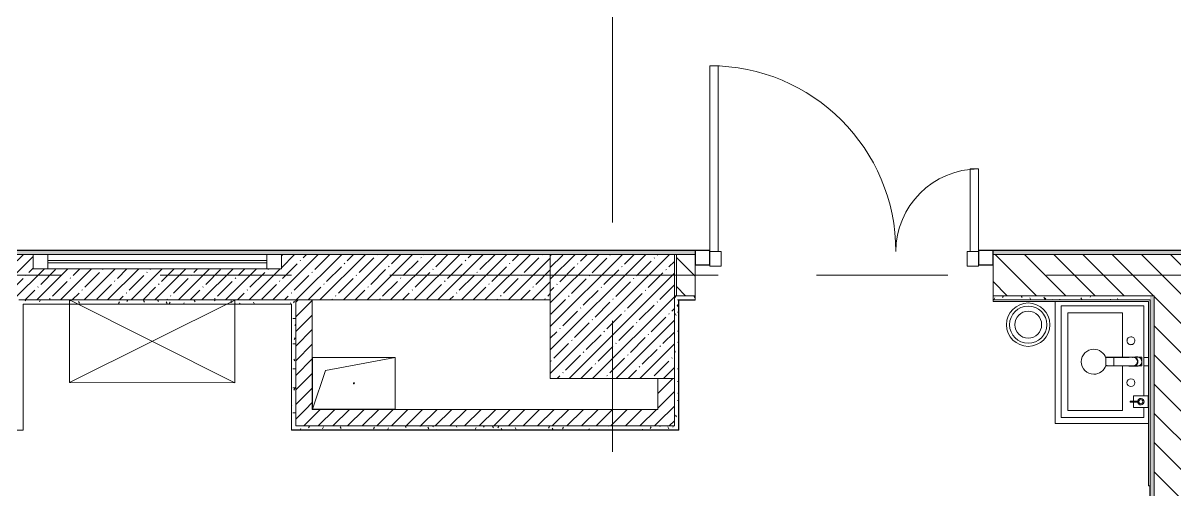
# Model space of a CAD drawing. Header units: millimetres. Extents: x -5714 to 188114, y -8553 to 29000.
# Drawn here: x 19360 to 24931, y 6760 to 9021 of the extents above; entities that cross this region are included whole.
import ezdxf

# ---------------------------------------------------------------- set-up
doc = ezdxf.new("R2010")
doc.units = ezdxf.units.MM
doc.linetypes.add('Осевая', pattern=[3175, 635, -476.25, 1587.5, -476.25])
for name, color, linetype, lineweight in [('0-1', 7, 'Continuous', 9), ('A-DETL-GENF', 7, 'Continuous', 9), ('A-DOOR', 7, 'Continuous', 9), ('A-GENM', 7, 'Continuous', 9), ('A-GLAZ', 7, 'Continuous', 9), ('A-GLAZ-1', 7, 'Continuous', 13), ('A-GLAZ-CWMG', 7, 'Continuous', 9), ('A-GLAZ-CWMG-1', 7, 'Continuous', 25), ('A-WALL', 7, 'Continuous', 9), ('I-WALL', 7, 'Continuous', 9), ('P-SANR-FIXT', 7, 'Continuous', 9), ('P-SANR-FIXT-1', 7, 'Continuous', 13), ('S-COLS', 7, 'Continuous', 9), ('Оси-2', 7, 'Осевая', 9)]:
    doc.layers.add(name, color=color, linetype=linetype, lineweight=lineweight)
for name, color, linetype, lineweight, true_color in [('A-WALL-1', 7, 'Continuous', 9, 0x3c3c3c), ('A-WALL-FNSH-1', 7, 'Continuous', 9, 0x3c3c3c), ('I-FURN-1', 7, 'Continuous', 9, 0xf0f0f0)]:
    doc.layers.add(name, color=color, linetype=linetype, lineweight=lineweight, true_color=true_color)
pattern_1 = [(135, (0, 0), (-70.71068, -70.71068), [])]
pattern_2 = [(45, (0, 0), (-35.35534, 35.35534), [])]
pattern_3 = [(0, (0, 0), (121.92, 30.48), [10.058, -81.382, 10.058, -81.382, -487.68]), (0, (0, 0), (121.92, 30.48), [-182.88, 10.058, -172.822, 10.058, -81.382, -213.36]), (0, (0, 0), (121.92, 30.48), [-457.2, 10.058, -50.902, 10.058, -142.342]), (120, (45.72, 15.24), (-87.356454, 90.345817), [10.058, -81.382, 10.058, -81.382, -487.68]), (120, (45.72, 15.24), (-87.356454, 90.345817), [-182.88, 10.058, -172.822, 10.058, -81.382, -213.36]), (120, (45.72, 15.24), (-87.356454, 90.345817), [-457.2, 10.058, -50.902, 10.058, -142.342]), (240, (60.96, 76.2), (-34.563546, -120.825817), [10.058, -81.382, 10.058, -81.382, -487.68]), (240, (60.96, 76.2), (-34.563546, -120.825817), [-182.88, 10.058, -172.822, 10.058, -81.382, -213.36]), (240, (60.96, 76.2), (-34.563546, -120.825817), [-457.2, 10.058, -50.902, 10.058, -142.342])]

# ---------------------------------------------------------------- blocks, each defined once
blk = doc.blocks.new('BSC_Колонна _Прямоугольная - 600х600-V31-План размещения напольных электротехнических лючков и розеток 3 этажа в осях 1-12')
at = {"layer": 'S-COLS'}
h = blk.add_hatch(dxfattribs=at)
h.set_pattern_fill('FP_25', color=256, style=0, pattern_type=2)
h.set_pattern_definition([(45, (-22210, -7600), (-57.02463, 57.02463), []), (45, (-22152.975, -7600), (-57.02463, 57.02463), [100.806, -20.161, 3.353, -16.808])])
h.paths.add_polyline_path([(-300, -300), (300, -300), (300, 300), (-300, 300)])
for p, q in [((300, 300), (-300, 300)), ((-300, 300), (-300, -300)), ((300, -300), (300, 300)), ((-300, -300), (300, -300))]:
    blk.add_line(p, q, dxfattribs=at)
blk = doc.blocks.new('GM_Отверстие прямоугольное _в плите_ - Отверстие-V33-План размещения напольных электротехнических лючков и розеток 3 этажа в осях 1-12')
at = {"layer": 'A-GENM'}
for p, q in [((-200, -125), (-200, 125)), ((-200, 125), (200, 125)), ((200, 125), (-200, 125)), ((-200, 125), (-200, -125)), ((-137.5, 62.5), (200, 125)), ((200, 125), (200, -125)), ((200, -125), (200, 125)), ((-200, -125), (-137.5, 62.5)), ((200, -125), (-200, -125)), ((-200, -125), (200, -125))]:
    blk.add_line(p, q, dxfattribs=at)
for start, end in [(360, 180), (180, 360)]:
    blk.add_arc((0, 0), 2.5, start, end, dxfattribs=at)
blk = doc.blocks.new('120_Окно_СКБ_1Ст - 120_Окно_СКБ_1Ст 400х1200 EI30-24228621-План размещения напольных электротехнических лючков и розеток 3 этажа в осях 1-12')
at = {"layer": 'A-GLAZ'}
for p, q in [((600, 110), (-600, 110)), ((530, 80), (-530, 80)), ((530, 70), (-530, 70)), ((-600, 40), (600, 40))]:
    blk.add_line(p, q, dxfattribs=at)
at = {"layer": 'A-GLAZ-1'}
for p, q in [((-600, 40), (-600, 110)), ((-600, 110), (-530, 110)), ((-530, 110), (-530, 40)), ((530, 40), (530, 110)), ((530, 110), (600, 110)), ((600, 110), (600, 40)), ((-530, 40), (-600, 40)), ((600, 40), (530, 40))]:
    blk.add_line(p, q, dxfattribs=at)
blk = doc.blocks.new('Шкаф параметрический - 1_156-V70-План размещения напольных электротехнических лючков и розеток 3 этажа в осях 1-12')
at = {"layer": 'I-FURN-1'}
for p, q in [((0, 0), (400, 800)), ((0, 800), (400, 0)), ((400, 800), (0, 800)), ((0, 800), (0, 0)), ((19.2, 800), (400, 800)), ((400, 0), (400, 800)), ((400, 800), (400, 0)), ((0, 0), (400, 0)), ((400, 0), (20, 0))]:
    blk.add_line(p, q, dxfattribs=at)
blk = doc.blocks.new('сифон - Для раковины-V87-План размещения напольных электротехнических лючков и розеток 3 этажа в осях 1-12')
at = {"layer": 'P-SANR-FIXT'}
blk.add_line((191.1, -40), (191.1, 40), dxfattribs=at)
at = {"layer": 'P-SANR-FIXT-1'}
for p, q in [((191.1, 20), (168.5, 20)), ((168.5, -20), (191.1, -20))]:
    blk.add_line(p, q, dxfattribs=at)
blk = doc.blocks.new('смеситель для раковины - Default-V88-План размещения напольных электротехнических лючков и розеток 3 этажа в осях 1-12')
at = {"layer": '0-1'}
for p, q in [((19.7, 151.6), (-19.8, 151.6)), ((19.8, 111.8), (-19.8, 111.8)), ((-20.3, 110), (-20.4, 97.4)), ((20.4, 97.4), (20.3, 110)), ((-22.8, 3), (-21.8, 15.6)), ((-20.7, 17.2), (-20.7, 16.7)), ((20.8, 16.7), (20.8, 17.2))]:
    blk.add_line(p, q, dxfattribs=at)
at = {"layer": '0-1', "flags": 128}
for points in [[(-19.8, 151.6), (-20, 151.6), (-20.2, 151.6), (-20.3, 151.5), (-20.4, 151.5), (-20.5, 151.4), (-20.6, 151.3), (-20.6, 151.2), (-20.7, 151.1), (-20.7, 151.1), (-20.7, 151), (-20.7, 151), (-20.8, 150.9), (-20.8, 150.6), (-20.8, 149.7), (-20.8, 148.7), (-20.8, 147.7), (-20.9, 146.7), (-20.9, 145.3), (-21.1, 93.2)], [(-19.8, 111.8), (-19.9, 111.8), (-20, 111.8), (-20.1, 111.8), (-20.1, 111.7), (-20.2, 111.7), (-20.3, 111.6), (-20.3, 111.5), (-20.3, 111.5), (-20.3, 111.4), (-20.3, 111.4), (-20.3, 111.4), (-20.3, 111.3), (-20.3, 111.2), (-20.3, 111), (-20.3, 110.8), (-20.3, 110.6), (-20.3, 110.3), (-20.3, 110)], [(19.7, 151.6), (20, 151.6), (20.2, 151.6), (20.4, 151.5), (20.5, 151.4), (20.6, 151.3), (20.6, 151.3), (20.7, 151.2), (20.7, 151.1), (20.7, 151.1), (20.7, 151), (20.8, 151), (20.8, 150.9), (20.8, 150.6)], [(19.8, 111.8), (19.9, 111.8), (20, 111.8), (20.1, 111.8), (20.2, 111.7), (20.2, 111.6), (20.3, 111.6), (20.3, 111.5), (20.3, 111.5), (20.3, 111.4), (20.3, 111.4), (20.3, 111.3), (20.3, 111.1), (20.3, 110.9), (20.3, 110.7), (20.3, 110.4), (20.3, 110)], [(-21.8, 15.6), (-21.7, 19.7), (-21.6, 24.4), (-21.5, 30.8), (-21.4, 37.1), (-21.3, 49.4), (-21.2, 68.8), (-21.1, 88)], [(-18.9, 7.6), (-20, 10.3), (-20.8, 13.1), (-21.1, 18.6), (-21.1, 48.6), (-21.1, 93.2)], [(12.1, -0.1), (14.4, 1.7), (18.1, 6.1), (20.4, 11.5), (21.2, 17.2), (21.2, 36.2), (21.1, 56), (21, 111.4)], [(21.8, 15.6), (22.1, 11.2), (22.8, 3)]]:
    blk.add_lwpolyline(points, dxfattribs=at)
at = {"layer": 'P-SANR-FIXT'}
for p, q in [((21, 151.6), (-21, 151.6)), ((-21, 151.6), (-21, -23)), ((-19.7, 144), (-19.8, 111.7)), ((19.8, 111.7), (19.7, 144)), ((21, -23), (21, 151.6)), ((-21, 19.9), (-20.8, 19.8)), ((-20.4, 22), (-20.8, 19.8)), ((19.4, 12.9), (20.4, 11.1)), ((20.8, 19.8), (20.4, 22)), ((21, 19.9), (20.8, 19.8)), ((20.9, 18.5), (20.8, 19.8)), ((20.9, 18.4), (21.1, 18.4)), ((22.5, 5), (22.9, 0.9)), ((-21, -23), (21, -23)), ((-0.6, -2.8), (0.6, -2.8))]:
    blk.add_line(p, q, dxfattribs=at)
at = {"layer": 'P-SANR-FIXT', "flags": 128}
for points in [[(-21.1, 16.9), (-21.1, 42.2), (-21, 67.6), (-20.8, 118.3), (-20.7, 143.7), (-20.7, 149.4), (-20.8, 150.2), (-20.9, 145.3), (-20.9, 138.9), (-21.1, 88.1)], [(-20.1, 88.1), (-20.1, 99.6), (-20, 111), (-20, 122.4), (-19.9, 133.8), (-19.9, 145.2)], [(19.9, 145.2), (19.9, 138.9), (19.9, 132.6), (20, 126.2), (20, 119.9), (20, 113.5), (20, 107.2), (20.1, 100.8), (20.1, 94.5), (20.1, 88.1)], [(21.1, 88.1), (20.9, 138.9), (20.9, 145.3), (20.8, 150.2), (20.7, 149.4), (20.7, 143.7), (20.8, 118.3), (21, 67.6), (21.1, 42.2), (21.1, 16.9)], [(-21.1, 18.6), (-21.1, 18.6), (-21.1, 18.6), (-21, 18.6), (-21, 18.6), (-21, 18.5), (-20.9, 18.5), (-20.9, 18.5)], [(-21.1, 18.4), (-21.1, 18), (-21.1, 17.6), (-21.1, 17.2), (-21.1, 16.8), (-21.1, 16.4)], [(-20.8, 19.8), (-20.9, 19.2), (-20.9, 18.5)], [(-15.9, 4.1), (-13.1, 1.6), (-9.8, -0.4), (-6.1, -1.8), (-2.1, -2.5), (2.1, -2.5), (6.1, -1.8), (9.8, -0.4), (11.1, 0.4)], [(11.5, 0.5), (13.1, 1.6), (15.9, 4.1)], [(21.1, 16.4), (21.1, 16.8), (21.1, 17.2), (21.1, 17.6), (21.1, 18), (21.1, 18.4)], [(22.9, 0.9), (22.7, 3.2), (22.5, 5.6), (22.3, 7.9), (22.1, 10.8), (21.8, 15.2)], [(0.6, -3.9), (0.3, -3.9), (0.1, -3.9), (-0.1, -3.9), (-0.3, -3.9), (-0.6, -3.9)]]:
    blk.add_lwpolyline(points, dxfattribs=at)
at = {"layer": 'P-SANR-FIXT'}
for centre, major_axis, ratio, start_param, end_param in [((-19.8, 109.7), (-0.5, 0.002), 0.095846, 0.017294, 1.571164), ((19.8, 109.7), (0.5, 0.002), 0.095848, 4.711795, 6.265892), ((0, 17.2), (20.8, 0), 0.98634, 3.038054, 3.141593), ((0, 17.2), (20.8, 0), 0.98634, 3.141593, 3.441377), ((0, 16.7), (20.8, 0), 0.98634, 3.141593, 3.372062), ((0, 16.7), (20.7, 0), 0.98634, 3.571127, 3.769911), ((0, 17.2), (20.8, 0), 0.98634, 3.613983, 5.358408), ((0, 16.7), (20.7, 0), 0.98634, 3.994763, 4.083653), ((0, 16.7), (20.8, 0), 0.98634, 5.376246, 5.846752), ((0, 17.2), (20.8, 0), 0.98634, 5.499139, 5.804813), ((0, 17.2), (-20.8, 0), 0.98634, 2.841808, 3.141593), ((0, 16.7), (20.8, 0), 0.98634, 6.052716, 6.283185), ((0, 17.2), (20.8, 0), 0.98634, 0, 0.103539), ((0, 16.7), (20.7, 0), 0.98634, 4.276566, 4.807479), ((0, 16.7), (20.8, 0), 0.98634, 4.9338, 5.10736)]:
    blk.add_ellipse(centre, major_axis=major_axis, ratio=ratio, start_param=start_param, end_param=end_param, dxfattribs=at)
for points, knots in [([(-19.9, 145.2), (-19.9, 146), (-19.9, 147.4), (-19.8, 149.3), (-19.8, 150.7), (-19.8, 151.5), (-19.8, 151.6), (-19.8, 151.6)], [0, 0, 0, 0, 0.1, 0.2, 0.3, 0.4, 0.4725859, 0.4725859, 0.4725859, 0.4725859]), ([(-19.8, 151.6), (-19.7, 151.6), (-19.7, 151.6), (-19.7, 151.2), (-19.7, 150), (-19.7, 148.3), (-19.7, 146.2), (-19.7, 144.8), (-19.7, 144)], [0.4728347, 0.4728347, 0.4728347, 0.4728347, 0.5, 0.6, 0.7, 0.8, 0.9, 1, 1, 1, 1]), ([(-19.8, 111.8), (-19.8, 111.8), (-19.8, 111.7), (-19.8, 110.9), (-19.8, 110.1), (-19.8, 109.7)], [0.4695548, 0.4695548, 0.4695548, 0.4695548, 0.6, 0.8, 1, 1, 1, 1]), ([(19.7, 144), (19.7, 144.8), (19.7, 146.2), (19.7, 148.3), (19.7, 150), (19.7, 151.2), (19.7, 151.6), (19.7, 151.6), (19.7, 151.6)], [0, 0, 0, 0, 0.1, 0.2, 0.3, 0.4, 0.5, 0.5274121, 0.5274121, 0.5274121, 0.5274121]), ([(19.7, 151.6), (19.8, 151.6), (19.8, 151.5), (19.8, 150.7), (19.8, 149.3), (19.9, 147.4), (19.9, 146), (19.9, 145.2)], [0.5275209, 0.5275209, 0.5275209, 0.5275209, 0.6, 0.7, 0.8, 0.9, 1, 1, 1, 1]), ([(19.8, 109.7), (19.8, 110.1), (19.8, 110.9), (19.8, 111.7), (19.8, 111.8), (19.8, 111.8)], [0, 0, 0, 0, 0.2, 0.4, 0.5304748, 0.5304748, 0.5304748, 0.5304748]), ([(-21.1, 88.1), (-21.1, 85.7), (-21.1, 82.2), (-21.1, 77.5), (-21.2, 73.9), (-21.2, 70.4), (-21.2, 66.8), (-21.2, 63.9), (-21.2, 61.5), (-21.2, 59.8), (-21.2, 58), (-21.2, 55.7), (-21.3, 52.8), (-21.3, 49.3), (-21.3, 46), (-21.3, 42.6), (-21.4, 39.4), (-21.4, 36.2), (-21.5, 32.2), (-21.5, 27.5), (-21.7, 20.9), (-21.8, 17.2), (-21.8, 15.2)], [0, 0, 0, 0, 0.083333, 0.125, 0.166667, 0.208333, 0.25, 0.291667, 0.3125, 0.333333, 0.354167, 0.375, 0.416667, 0.458333, 0.5, 0.541667, 0.583333, 0.625, 0.666667, 0.75, 0.833333, 1, 1, 1, 1]), ([(-20.4, 97.4), (-20.4, 91.1), (-20.5, 81.8), (-20.6, 69.7), (-20.6, 60), (-20.7, 52.6), (-20.8, 47.4), (-20.8, 45.2), (-20.8, 43.5), (-20.9, 41.8), (-20.9, 39.8), (-20.9, 37.7), (-20.9, 36.2), (-20.9, 35.4), (-21, 34.1), (-21, 32.6), (-21, 31), (-21, 29.7), (-21, 28.6), (-21, 27.7), (-21, 26.8), (-21.1, 25.6), (-21.1, 22.9), (-21.1, 20.4), (-21.1, 18.4)], [0, 0, 0, 0, 0.222222, 0.333333, 0.444444, 0.583333, 0.618056, 0.652778, 0.670139, 0.6875, 0.722222, 0.756944, 0.774306, 0.782986, 0.791667, 0.826389, 0.84375, 0.861111, 0.878472, 0.887153, 0.895833, 0.913194, 0.930556, 1, 1, 1, 1]), ([(-20.5, 43.6), (-20.5, 44.1), (-20.5, 44.9), (-20.5, 45.9), (-20.4, 46.5), (-20.4, 47), (-20.4, 47.6), (-20.3, 48.2), (-20.3, 49.3), (-20.3, 50.8), (-20.3, 52.7), (-20.3, 54.8), (-20.2, 57.1), (-20.2, 60.5), (-20.1, 67), (-20, 78.4), (-19.9, 90.5), (-19.9, 97.4)], [0.3665203, 0.3665203, 0.3665203, 0.3665203, 0.3928571, 0.4107143, 0.4196429, 0.4285714, 0.4375, 0.4464286, 0.4642857, 0.5, 0.5357143, 0.5714286, 0.6071429, 0.6428571, 0.7142857, 0.8571429, 1, 1, 1, 1]), ([(19.9, 97.4), (19.9, 90.5), (20, 78.4), (20.1, 66.9), (20.2, 60.3), (20.3, 57), (20.3, 54.6), (20.3, 52.6), (20.3, 50.7), (20.3, 49.2), (20.4, 48.1), (20.4, 47.4), (20.4, 46.9), (20.4, 46.4), (20.4, 45.8), (20.4, 44.6), (20.4, 43), (20.4, 41.3), (20.5, 40), (20.5, 39.2), (20.6, 38.8), (20.6, 38.6)], [0, 0, 0, 0, 0.1428571, 0.2857143, 0.3571429, 0.3928571, 0.4285714, 0.4642857, 0.5, 0.5357143, 0.5535714, 0.5625, 0.5714286, 0.5803571, 0.5892857, 0.6071429, 0.6428571, 0.6785714, 0.6964286, 0.7053571, 0.7142857, 0.7142857, 0.7142857, 0.7142857]), ([(20.1, 88.1), (20.1, 88.2), (20.2, 88.3), (20.4, 88.2), (20.5, 88), (20.6, 87.8), (20.7, 87.5), (20.7, 87.3), (20.8, 87.1), (20.9, 87), (20.9, 86.8), (20.9, 86.7)], [0, 0, 0, 0, 0.1, 0.19375, 0.25, 0.3, 0.35, 0.4, 0.45, 0.525, 0.575, 0.575, 0.575, 0.575]), ([(21.1, 18.4), (21.1, 19.2), (21.1, 20.8), (21.1, 23.1), (21.1, 25), (21.1, 26.5), (21, 27.6), (21, 28.6), (21, 30), (21, 31.7), (21, 33.4), (21, 34.6), (20.9, 35.2), (20.9, 35.7), (20.9, 36.3), (20.9, 36.9), (20.9, 38.1), (20.9, 39.8), (20.9, 41.4), (20.8, 42.8), (20.8, 44.1), (20.8, 45.8), (20.8, 48.6), (20.7, 53.5), (20.6, 60.7), (20.6, 68.9), (20.5, 76.5), (20.5, 85.7), (20.4, 92.7), (20.4, 97.4)], [0, 0, 0, 0, 0.027778, 0.055556, 0.083333, 0.097222, 0.111111, 0.125, 0.138889, 0.166667, 0.194444, 0.208333, 0.215278, 0.222222, 0.229167, 0.236111, 0.25, 0.277778, 0.305556, 0.319444, 0.333333, 0.361111, 0.388889, 0.444444, 0.555556, 0.666667, 0.75, 0.833333, 1, 1, 1, 1]), ([(21.8, 15.2), (21.8, 16.4), (21.7, 19.4), (21.6, 24.2), (21.5, 28.2), (21.5, 30.6), (21.5, 32.4), (21.4, 34.1), (21.4, 35.8), (21.4, 37.3), (21.4, 38.7), (21.4, 39.8), (21.4, 41), (21.3, 42.6), (21.3, 44.7), (21.3, 47.5), (21.3, 50.9), (21.2, 55.1), (21.2, 60), (21.2, 65.1), (21.2, 69.9), (21.2, 74.5), (21.1, 80.6), (21.1, 85.1), (21.1, 88.1)], [0, 0, 0, 0, 0.142857, 0.285714, 0.357143, 0.392857, 0.428571, 0.464286, 0.5, 0.535714, 0.553571, 0.571429, 0.589286, 0.607143, 0.642857, 0.678571, 0.714286, 0.75, 0.785714, 0.821429, 0.857143, 0.892857, 0.928571, 1, 1, 1, 1]), ([(-21.8, 15.2), (-21.9, 13.9), (-22, 12.1), (-22.1, 10.1), (-22.2, 8.7), (-22.3, 7.5), (-22.4, 6.6), (-22.5, 5.7), (-22.6, 4.8), (-22.7, 3.8), (-22.8, 2.5), (-22.9, 1.5), (-22.9, 0.9)], [0, 0, 0, 0, 0.166667, 0.25, 0.333333, 0.416667, 0.5, 0.583333, 0.666667, 0.75, 0.833333, 1, 1, 1, 1]), ([(22.9, 0.3), (22.9, -2.5), (22.3, -6.4), (20, -11.4), (17.7, -14.7), (14.9, -17.6), (11.6, -20), (7.9, -21.7), (4.5, -22.6), (1.5, -23), (-1.9, -23), (-6, -22.4), (-10, -20.8), (-12.8, -19.1), (-14.8, -17.5), (-16.7, -15.8), (-18.8, -13.3), (-21.9, -8.1), (-22.9, -3.2), (-22.9, 0.3)], [0, 0, 0, 0, 0.111111, 0.166667, 0.222222, 0.277778, 0.333333, 0.388889, 0.444444, 0.479167, 0.513889, 0.583333, 0.652778, 0.6875, 0.722222, 0.756944, 0.791667, 0.861111, 1, 1, 1, 1]), ([(-21, 19.9), (-21, 19.7), (-21, 19.5), (-21.1, 19.2), (-21.1, 18.9), (-21.1, 18.7), (-21.1, 18.6)], [0, 0, 0, 0, 0.333333, 0.5, 0.666667, 1, 1, 1, 1]), ([(-0.6, -3.9), (-1.6, -3.9), (-3.8, -3.7), (-7, -2.8), (-10, -1.5), (-12.8, 0.2), (-15.2, 2.3), (-17.3, 4.8), (-18.7, 7.1), (-19.6, 9), (-20.1, 10.6), (-20.6, 12.1), (-21, 14.3), (-21.1, 15.9), (-21.1, 16.9)], [0, 0, 0, 0, 0.1, 0.2, 0.3, 0.4, 0.5, 0.6, 0.7, 0.75, 0.8, 0.85, 0.9, 1, 1, 1, 1]), ([(-21.1, 16.4), (-21.1, 14.3), (-20.4, 11.1), (-18.7, 7.6), (-17.5, 5.8), (-16.4, 4.5), (-15.2, 3.2), (-13.9, 2.1), (-12.5, 1), (-10.9, 0.1), (-9.2, -0.7), (-6.9, -1.7), (-3.8, -2.5), (0, -2.8), (3.8, -2.5), (6.9, -1.7), (9, -0.9), (10.1, -0.3), (10.9, 0.1), (11.7, 0.5), (12.7, 1.2), (13.9, 2), (15, 3), (15.8, 3.8), (16.4, 4.5), (17, 5.2), (17.7, 6.2), (18.6, 7.6), (19.3, 9), (19.7, 9.9), (19.9, 10.5), (20, 10.9), (20.2, 11.2), (20.3, 11.7), (20.6, 12.6), (20.8, 13.8), (21, 15.1), (21.1, 16), (21.1, 16.4)], [0, 0, 0, 0, 0.111111, 0.166667, 0.194444, 0.222222, 0.25, 0.277778, 0.305556, 0.333333, 0.361111, 0.388889, 0.444444, 0.5, 0.555556, 0.611111, 0.638889, 0.652778, 0.666667, 0.680556, 0.694444, 0.722222, 0.75, 0.763889, 0.777778, 0.791667, 0.805556, 0.833333, 0.861111, 0.875, 0.881944, 0.888889, 0.895833, 0.902778, 0.916667, 0.944444, 0.972222, 1, 1, 1, 1]), ([(-21, 19.9), (-21, 20.5), (-20.9, 21.9), (-20.9, 23.9), (-20.9, 25.6), (-20.9, 26.9), (-20.9, 27.6), (-20.9, 28.1), (-20.9, 28.7), (-20.9, 29.4), (-21, 30.9), (-21, 33.1), (-21, 35.5), (-20.9, 37.4), (-20.9, 38.5), (-20.8, 39.3), (-20.7, 40.1), (-20.7, 40.7), (-20.6, 41.2), (-20.6, 41.3)], [0, 0, 0, 0, 0.0357143, 0.0714286, 0.1071429, 0.125, 0.1339286, 0.1428571, 0.1517857, 0.1607143, 0.1785714, 0.2142857, 0.25, 0.2678571, 0.2857143, 0.2946429, 0.3035714, 0.3214286, 0.3257253, 0.3257253, 0.3257253, 0.3257253]), ([(-20.8, 14.6), (-20.7, 14.1), (-20.6, 12.9), (-20.2, 11.6), (-20, 10.9)], [0, 0, 0, 0, 0.4, 1, 1, 1, 1]), ([(-20, 10.9), (-19.6, 9.8), (-18.5, 7.4), (-17, 5.2), (-15.9, 4.1)], [0, 0, 0, 0, 0.444444, 1, 1, 1, 1]), ([(21.1, 16.9), (21.1, 15.9), (21, 13.7), (20.2, 10.6), (19, 7.6), (16.7, 3.9), (12.9, 0), (7.1, -3.1), (2.7, -3.9), (0.6, -3.9)], [0, 0, 0, 0, 0.1, 0.2, 0.3, 0.4, 0.6, 0.8, 1, 1, 1, 1]), ([(15.9, 4.1), (16.7, 5), (18.4, 7.2), (19.5, 9.5), (20, 10.9)], [0, 0, 0, 0, 0.444444, 1, 1, 1, 1]), ([(20, 10.9), (20.2, 11.4), (20.5, 12.7), (20.7, 13.9), (20.8, 14.6)], [0, 0, 0, 0, 0.444444, 1, 1, 1, 1]), ([(20.9, 33.9), (20.9, 33.6), (20.9, 32.5), (20.9, 30.9), (20.9, 29.2), (20.9, 28.3), (20.9, 27.5), (20.9, 26.8), (20.9, 25.6), (20.9, 23.9), (21, 21.9), (21, 20.5), (21, 19.9)], [0.7766981, 0.7766981, 0.7766981, 0.7766981, 0.7857143, 0.8214286, 0.8392857, 0.8571429, 0.8660714, 0.875, 0.8928571, 0.9285714, 0.9642857, 1, 1, 1, 1]), ([(-0.6, -3.9), (-0.6, -3.9), (-0.6, -3.7), (-0.6, -3.5), (-0.6, -3.1), (-0.6, -2.9), (-0.6, -2.8)], [0, 0, 0, 0, 0.363636, 0.545455, 0.727273, 1, 1, 1, 1]), ([(0.6, -3.9), (0.6, -3.9), (0.6, -3.7), (0.6, -3.5), (0.6, -3.1), (0.6, -2.9), (0.6, -2.8)], [0, 0, 0, 0, 0.363636, 0.545455, 0.727273, 1, 1, 1, 1])]:
    blk.add_open_spline(points, degree=3, knots=knots, dxfattribs=at)
for points in [[(-19.8, 111.8), (-19.8, 111.8), (-19.8, 111.8), (-19.8, 111.8)], [(19.8, 111.8), (19.8, 111.8), (19.8, 111.8), (19.8, 111.8)], [(-20.1, 88.1), (-20.4, 88.2), (-20.6, 88.2), (-20.8, 88.2)], [(-20, 85.7), (-20.1, 86.5), (-20.1, 87.3), (-20.1, 88.1)], [(20.1, 88.1), (20.1, 87.3), (20.1, 86.5), (20, 85.7)], [(-22.9, 0.9), (-22.9, 2.2), (-22.8, 3.6), (-22.6, 4.9)], [(-21.8, 15.2), (-21.8, 16.4), (-21.7, 17.6), (-21.4, 18.8)], [(-21.2, 19.5), (-21, 20.5), (-20.6, 21.4), (-20.2, 22.3)], [(-20.9, 18.4), (-21, 18.4), (-21.1, 18.4), (-21.1, 18.5)], [(-20.4, 22.5), (-20.7, 21.7), (-20.9, 20.8), (-21, 19.9)], [(-20.9, 18.3), (-20.9, 17.7), (-20.9, 16.5), (-20.8, 15.2), (-20.8, 14.6)], [(20.7, 19.9), (20.7, 17.5), (19.9, 12.6), (16.3, 6), (10.7, 1.1), (3.8, -1.6), (-3.7, -1.6), (-10.7, 1.1), (-16.3, 6), (-19.9, 12.6), (-20.7, 17.5), (-20.7, 19.9)], [(-20.4, 11.1), (-20.1, 11.7), (-19.8, 12.3), (-19.4, 12.9)], [(20.2, 22.3), (21.2, 20.1), (21.8, 17.6), (21.8, 15.2)], [(21, 19.9), (20.9, 20.8), (20.7, 21.7), (20.4, 22.5)], [(20.8, 14.6), (20.8, 15.2), (20.9, 16.5), (20.9, 17.8), (20.9, 18.4)], [(21.1, 18.5), (21.1, 18.5), (21, 18.5), (20.9, 18.5)], [(21.1, 18.5), (21.1, 18.6), (21.1, 18.7), (21.1, 18.9), (21.1, 19.2), (21.1, 19.4), (21, 19.6), (21, 19.8), (21, 19.9)], [(-3, -2.5), (-2.2, -2.7), (-1.4, -2.7), (-0.6, -2.8)]]:
    blk.add_open_spline(points, degree=3, dxfattribs=at)
blk = doc.blocks.new('мусорная корзина - Round_ Metal-30590745-План размещения напольных электротехнических лючков и розеток 3 этажа в осях 1-12')
at = {"layer": 'P-SANR-FIXT'}
for radius, start, end in [(105, 0, 180), (90, 360, 180), (65, 0, 180), (105, 180, 360), (90, 180, 360), (65, 180, 360)]:
    blk.add_arc((0, 0), radius, start, end, dxfattribs=at)
blk = doc.blocks.new('Мойка кухонная - Раковина Roca Victoria-N Unik 600х460 мм-V89-План размещения напольных электротехнических лючков и розеток 3 этажа в осях 1-12')
at = {"layer": 'P-SANR-FIXT'}
for p, q in [((166, 0), (-270, 0)), ((-270, 0), (-270, -400)), ((270, 0), (221, 0)), ((270, -400), (270, 0)), ((-20.5, -102.3), (-236.6, -102.3)), ((-236.6, -102.3), (-236.6, -366.4)), ((236.1, -102.3), (19.4, -102.3)), ((236.1, -366.4), (236.1, -102.3)), ((-236.6, -366.4), (236.1, -366.4)), ((-270, -400), (270, -400))]:
    blk.add_line(p, q, dxfattribs=at)
for centre, radius, start, end in [((-101.6, -61.9), 19, 90, 180), ((-101.6, -61.9), 19, 360, 90), ((101.6, -61.9), 19.1, 360, 180), ((-101.6, -61.9), 19, 180, 270), ((-101.6, -61.9), 19.1, 270, 360), ((101.6, -61.9), 19.1, 180, 360), ((0, -241.3), 60.5, 106.4507, 180), ((0, -241.3), 60.5, 360, 72.9655), ((0, -241.3), 60.5, 180, 360)]:
    blk.add_arc(centre, radius, start, end, dxfattribs=at)
blk = doc.blocks.new('TOY_Диспансер мыло - Дозатор Elegance new 11654 019001 хром-30769669-План размещения напольных электротехнических лючков и розеток 3 этажа в осях 1-12')
at = {"layer": 'A-GENM'}
for p, q in [((97.5, 89.2), (97.5, 21.5)), ((122.2, 91.2), (99.5, 91.2)), ((122.2, 91.2), (102.9, 91.2)), ((127.9, 106.1), (122.2, 106.1)), ((122.2, 106.1), (122.2, 91.2)), ((122.2, 92.2), (122.2, 64.8)), ((127.9, 91.2), (127.9, 106.1)), ((127.9, 64.8), (127.9, 92.2)), ((146.9, 91.2), (127.9, 91.2)), ((150.5, 91.2), (127.9, 91.2)), ((152.5, 21.5), (152.5, 89.2)), ((99.5, 19.5), (105, 19.5)), ((145, 19.5), (105, 19.5)), ((105, 19.5), (105, 18)), ((145, 18), (145, 19.5)), ((145, 19.5), (150.5, 19.5))]:
    blk.add_line(p, q, dxfattribs=at)
blk.add_circle((125, 55.2), 10, dxfattribs=at)
for centre, radius, start, end in [((99.5, 89.2), 2, 90, 180), ((125, 55.2), 15.7, 100.4353, 79.365), ((150.5, 89.2), 2, 360, 90), ((99.5, 21.5), 2, 180, 270), ((150.5, 21.5), 2, 270, 0)]:
    blk.add_arc(centre, radius, start, end, dxfattribs=at)
blk = doc.blocks.new('Прямоугольный импост - 50 x 70 мм-31927764-План размещения напольных электротехнических лючков и розеток 3 этажа в осях 1-12')
at = {"layer": 'A-GLAZ-CWMG-1'}
for p, q in [((-70, 35), (0, 35)), ((-70, -35), (-70, 35)), ((0, 35), (0, -35)), ((0, -35), (-70, -35))]:
    blk.add_line(p, q, dxfattribs=at)
blk = doc.blocks.new('Дверь_Витражная_остекление_ - ДВН_ДАО_Главный вход_1200 в свету Д-22 _п_-31928779-План размещения напольных электротехнических лючков и розеток 3 этажа в осях 1-12')
at = {"layer": 'A-DETL-GENF'}
for p, q in [((-610, 930), (-650, 930)), ((-650, 930), (-650, 35)), ((-610, 30), (-610, 930)), ((650, 430), (610, 430)), ((610, 430), (610, 30)), ((650, 35), (650, 430)), ((-650, 30), (-610, 30)), ((-595, 30), (-650, 30)), ((-595, -40), (-595, 30)), ((595, -40), (595, 30)), ((595, 30), (650, 30)), ((610, 30), (650, 30)), ((-650, -35), (-650, -40)), ((-650, -40), (-595, -40)), ((650, -40), (595, -40)), ((650, -35), (650, -40))]:
    blk.add_line(p, q, dxfattribs=at)
at = {"layer": 'A-DOOR'}
for p, q in [((-650, 930), (-650, 35)), ((650, 430), (650, 35))]:
    blk.add_line(p, q, dxfattribs=at)
for centre, radius, start, end in [((-650, 30), 900, 360, 90), ((650, 30), 400, 90, 180)]:
    blk.add_arc(centre, radius, start, end, dxfattribs=at)
blk = doc.blocks.new('Прямоугольный импост - 50 x 70 мм-31701779-План размещения напольных электротехнических лючков и розеток 3 этажа в осях 1-12')
at = {"layer": 'A-GLAZ-CWMG-1'}
for p, q in [((0, 35), (-70, 35)), ((-70, 35), (-70, -35)), ((0, -35), (0, 35)), ((-70, -35), (0, -35))]:
    blk.add_line(p, q, dxfattribs=at)

msp = doc.modelspace()

# ---------------------------------------------------------------- hatches: boundary and pattern name
at = {"layer": 'I-WALL'}
h = msp.add_hatch(dxfattribs=at)
h.set_pattern_fill('FP_35', color=256, style=0, pattern_type=2)
h.set_pattern_definition(pattern_3)
h.paths.add_polyline_path([(38086.5, 7900), (38282.7, 7900.8), (38282.7, 7920), (33010, 7920), (33010, 7900), (37990, 7900)])
h.paths.add_polyline_path([(30510, 7900), (30510, 7920), (27465, 7920), (27465, 7908), (27495, 7908), (27495, 7900), (29809.7, 7900)])
h.paths.add_polyline_path([(26335, 7900), (26335, 7908), (26365, 7908), (26365, 7920), (24051, 7920), (24051, 7900), (26160, 7900)])
h.paths.add_polyline_path([(22611, 7900), (22611, 7920), (15009.3, 7920), (15009.3, 7900), (22605.8, 7900)])
h.paths.add_polyline_path([(13182.7, 7900), (13569.3, 7900), (13569.3, 7920), (6530, 7920), (6530, 7900), (12760, 7900)])
h.paths.add_polyline_path([(3759.7, 7900), (4030, 7900), (4030, 7920), (3285, 7920), (3285, 7908), (3340, 7908), (3340, 7900), (3730, 7900)])
h.paths.add_polyline_path([(1830, 7900), (1830, 7908), (1885, 7908), (1885, 7920), (1250, 7920), (1250, 7900)])
h = msp.add_hatch(dxfattribs=at)
h.set_pattern_fill('FP_10', color=256, style=0, pattern_type=2)
h.set_pattern_definition([(45, (0, 0), (-57.02463, 57.02463), []), (45, (57.025, 0), (-57.02463, 57.02463), [100.806, -20.161, 3.353, -16.808])])
h.paths.add_polyline_path([(21910, 7680), (21910, 7900), (20609.5, 7900), (20609.5, 7830), (19409.5, 7830), (19409.5, 7900), (17270, 7900), (17270, 7680), (20759, 7680)])
h = msp.add_hatch(dxfattribs=at)
h.set_pattern_fill('FP_8', color=256, style=0, pattern_type=2)
h.set_pattern_definition(pattern_1)
h.paths.add_polyline_path([(25560, 7700), (25560, 7900), (24051, 7900), (24051, 7700), (25298.1, 7700)])
h.paths.add_polyline_path([(22520, 7700), (22611, 7700), (22611, 7900), (22520, 7900)])
h = msp.add_hatch(dxfattribs=at)
h.set_pattern_fill('FP_35', color=256, style=0, pattern_type=2)
h.set_pattern_definition(pattern_3)
h.paths.add_polyline_path([(24810.7, 7680), (24810.7, 7700), (24051, 7700), (24051, 7680), (24802.7, 7680)])
h.paths.add_polyline_path([(22605.8, 7680), (22611, 7680), (22611, 7700), (22510, 7700), (22510, 7680), (22530, 7680)])
h = msp.add_hatch(dxfattribs=at)
h.set_pattern_fill('FP_35', color=256, style=0, pattern_type=2)
h.set_pattern_definition(pattern_3)
h.paths.add_polyline_path([(24810.7, 400), (24830.7, 400), (24830.7, 7700), (24810.7, 7700), (24810.7, 1208.3)])
h = msp.add_hatch(dxfattribs=at)
h.set_pattern_fill('FP_8', color=256, style=0, pattern_type=2)
h.set_pattern_definition(pattern_1)
h.paths.add_polyline_path([(24830.7, 100), (25030.7, 100), (25030.7, 7700), (24830.7, 7700), (24830.7, 140)])
h = msp.add_hatch(dxfattribs=at)
h.set_pattern_fill('FP_35', color=256, style=0, pattern_type=2)
h.set_pattern_definition(pattern_3)
h.paths.add_polyline_path([(20659, 7660), (20659, 7680), (19340, 7680), (19340, 7660), (20658, 7660)])
h = msp.add_hatch(dxfattribs=at)
h.set_pattern_fill('FP_35', color=256, style=0, pattern_type=2)
h.set_pattern_definition(pattern_3)
h.paths.add_polyline_path([(20679, 7070), (20679, 7680), (20659, 7680), (20659, 7070)])
h = msp.add_hatch(dxfattribs=at)
h.set_pattern_fill('FP_22', color=256, style=0, pattern_type=2)
h.set_pattern_definition(pattern_2)
h.paths.add_polyline_path([(20759, 7150), (20759, 7680), (20679, 7680), (20679, 7150)])
h = msp.add_hatch(dxfattribs=at)
h.set_pattern_fill('FP_35', color=256, style=0, pattern_type=2)
h.set_pattern_definition(pattern_3)
h.paths.add_polyline_path([(22530, 7050), (22530, 7680), (22510, 7680), (22510, 7050)])
h = msp.add_hatch(dxfattribs=at)
h.set_pattern_fill('FP_22', color=256, style=0, pattern_type=2)
h.set_pattern_definition(pattern_2)
h.paths.add_polyline_path([(22510, 7070), (22510, 7300), (22430, 7300), (22430, 7070)])
h = msp.add_hatch(dxfattribs=at)
h.set_pattern_fill('FP_22', color=256, style=0, pattern_type=2)
h.set_pattern_definition(pattern_2)
h.paths.add_polyline_path([(22430, 7070), (22430, 7150), (20679, 7150), (20679, 7070)])
h = msp.add_hatch(dxfattribs=at)
h.set_pattern_fill('FP_35', color=256, style=0, pattern_type=2)
h.set_pattern_definition(pattern_3)
h.paths.add_polyline_path([(22510, 7050), (22510, 7070), (20659, 7070), (20659, 7050)])

# ---------------------------------------------------------------- linework, layer by layer
at = {"layer": 'A-WALL'}
for p, q in [((17260, 7900), (19409.5, 7900)), ((21910, 7900), (20609.5, 7900)), ((24830.7, 7700), (24051, 7700)), ((21910, 7680), (19340, 7680)), ((20659, 7660), (19360, 7660)), ((20659, 7050), (20659, 7660)), ((22530, 7680), (22611, 7680))]:
    msp.add_line(p, q, dxfattribs=at)
at = {"layer": 'A-WALL-1'}
for p, q in [((22611, 7920), (15009.3, 7920)), ((22611, 7680), (22611, 7920)), ((24051, 7920), (24051, 7680)), ((26365, 7920), (24051, 7920)), ((22510, 7900), (22611, 7900)), ((22520, 7900), (22520, 7700)), ((24051, 7900), (25560, 7900)), ((22611, 7700), (22510, 7700)), ((24830.7, 7700), (24830.7, 100)), ((20679, 7680), (20679, 7070)), ((20759, 7150), (20759, 7680)), ((22530, 7679), (22530, 7680)), ((22430, 7300), (22430, 7150)), ((22510, 7070), (22510, 7300)), ((22430, 7150), (20759, 7150)), ((20659, 7050), (22530, 7050)), ((20679, 7070), (22510, 7070))]:
    msp.add_line(p, q, dxfattribs=at)
at = {"layer": 'A-WALL-FNSH-1'}
for p, q in [((22611, 7921), (15009.3, 7921)), ((22611, 7920), (22611, 7921)), ((26365, 7921), (24051, 7921)), ((24051, 7921), (24051, 7920)), ((19361, 7659), (20658, 7659)), ((19361, 7049), (19361, 7659)), ((20658, 7659), (20658, 7049)), ((22530, 7679), (22530, 7050)), ((22611, 7679), (22530, 7679)), ((22531, 7049), (22531, 7679)), ((22611, 7679), (22611, 7680)), ((16102, 7049), (19361, 7049)), ((20658, 7049), (22531, 7049)), ((24809.7, 6779), (24809.7, 140)), ((24810.7, 141), (24810.7, 6779))]:
    msp.add_line(p, q, dxfattribs=at)
at = {"layer": 'I-FURN-1'}
for p, q in [((24351.2, 7672), (24351.2, 7080.7)), ((24351.2, 7080.7), (24351.2, 7672)), ((24351.2, 7080.7), (24802.7, 7080.7)), ((24802.7, 7080.7), (24351.2, 7080.7))]:
    msp.add_line(p, q, dxfattribs=at)
at = {"layer": 'I-WALL'}
for p, q in [((24051, 7680), (24810.7, 7680)), ((24051, 7672), (24051, 7680)), ((24802.7, 7672), (24051, 7672)), ((24802.7, 6779), (24802.7, 7672)), ((24810.7, 7680), (24810.7, 6779)), ((24802.7, 6779), (24809.7, 6779))]:
    msp.add_line(p, q, dxfattribs=at)
at = {"layer": 'Оси-2'}
for p, q in [((22210, 593.7), (22210, 24898.1)), ((-2202.5, 7800), (36260, 7800))]:
    msp.add_line(p, q, dxfattribs=at)

# ---------------------------------------------------------------- block references
at = {"layer": 'A-DOOR'}
msp.add_blockref('Дверь_Витражная_остекление_ - ДВН_ДАО_Главный вход_1200 в свету Д-22 _п_-31928779-План размещения напольных электротехнических лючков и розеток 3 этажа в осях 1-12', (23331, 7884), dxfattribs=at)
at = {"layer": 'A-GENM'}
msp.add_blockref('GM_Отверстие прямоугольное _в плите_ - Отверстие-V33-План размещения напольных электротехнических лючков и розеток 3 этажа в осях 1-12', (20960, 7276), dxfattribs=at)
at = {"layer": 'A-GLAZ'}
msp.add_blockref('120_Окно_СКБ_1Ст - 120_Окно_СКБ_1Ст 400х1200 EI30-24228621-План размещения напольных электротехнических лючков и розеток 3 этажа в осях 1-12', (20009.5, 7790), dxfattribs=at)
at = {"layer": 'A-GLAZ-CWMG', "rotation": 180}
msp.add_blockref('Прямоугольный импост - 50 x 70 мм-31701779-План размещения напольных электротехнических лючков и розеток 3 этажа в осях 1-12', (22611, 7884), dxfattribs=at)
at = {"layer": 'A-GLAZ-CWMG', "extrusion": (0, 0, -1), "rotation": 180}
msp.add_blockref('Прямоугольный импост - 50 x 70 мм-31927764-План размещения напольных электротехнических лючков и розеток 3 этажа в осях 1-12', (-24051, 7884), dxfattribs=at)
at = {"layer": 'I-FURN-1', "rotation": 269.9422345647971}
msp.add_blockref('Шкаф параметрический - 1_156-V70-План размещения напольных электротехнических лючков и розеток 3 этажа в осях 1-12', (19585, 7680), dxfattribs=at)
at = {"layer": 'P-SANR-FIXT'}
for name, p, rotation in [('мусорная корзина - Round_ Metal-30590745-План размещения напольных электротехнических лючков и розеток 3 этажа в осях 1-12', (24221, 7560), 269.9999999999992), ('Мойка кухонная - Раковина Roca Victoria-N Unik 600х460 мм-V89-План размещения напольных электротехнических лючков и розеток 3 этажа в осях 1-12', (24779.7, 7380.7), 270.0000000000009), ('смеситель для раковины - Default-V88-План размещения напольных электротехнических лючков и розеток 3 этажа в осях 1-12', (24747.5, 7381.3), 89.99999999999895), ('TOY_Диспансер мыло - Дозатор Elegance new 11654 019001 хром-30769669-План размещения напольных электротехнических лючков и розеток 3 этажа в осях 1-12', (24820.7, 7062.2), 89.99999999999991)]:
    msp.add_blockref(name, p, dxfattribs=dict(at, rotation=rotation))
msp.add_blockref('сифон - Для раковины-V87-План размещения напольных электротехнических лючков и розеток 3 этажа в осях 1-12', (24611.2, 7380.7), dxfattribs=at)
at = {"layer": 'S-COLS'}
msp.add_blockref('BSC_Колонна _Прямоугольная - 600х600-V31-План размещения напольных электротехнических лючков и розеток 3 этажа в осях 1-12', (22210, 7600), dxfattribs=at)

doc.saveas('drawing.dxf')
